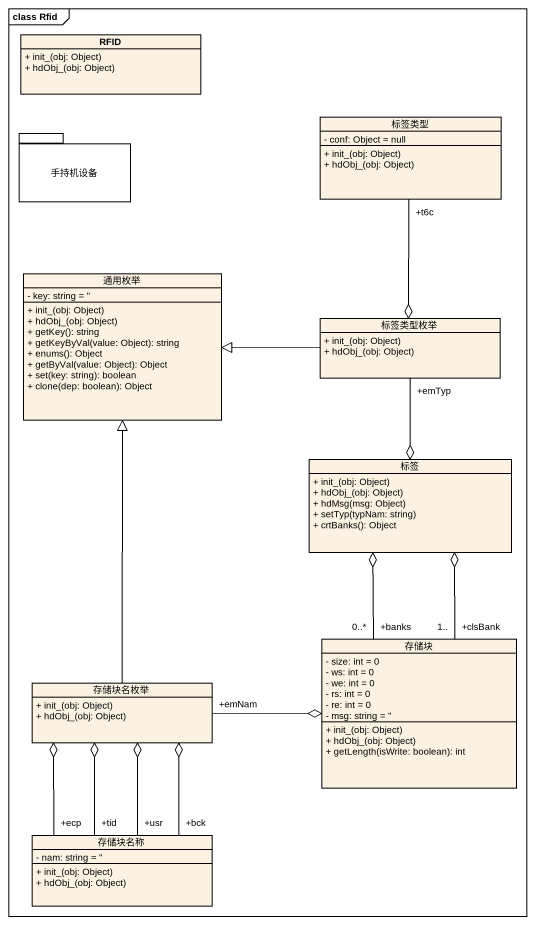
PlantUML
@startuml
mainframe class Rfid
hide circle
hide empty members
skinparam classAttributeIconSize 0
class RFID {
  + init_(obj: Object)
  + hdObj_(obj: Object)
}
package 手持机设备 {
}
class 标签类型 {
  - conf: Object = null
  + init_(obj: Object)
  + hdObj_(obj: Object)
}
class 通用枚举 {
  - key: string = ''
  + init_(obj: Object)
  + hdObj_(obj: Object)
  + getKey(): string
  + getKeyByVal(value: Object): string
  + enums(): Object
  + getByVal(value: Object): Object
  + set(key: string): boolean
  + clone(dep: boolean): Object
}
class 标签类型枚举 {
  + init_(obj: Object)
  + hdObj_(obj: Object)
}
class 标签 {
  + init_(obj: Object)
  + hdObj_(obj: Object)
  + hdMsg(msg: Object)
  + setTyp(typNam: string)
  + crtBanks(): Object
}
class 存储块 {
  - size: int = 0
  - ws: int = 0
  - we: int = 0
  - rs: int = 0
  - re: int = 0
  - msg: string = ''
  + init_(obj: Object)
  + hdObj_(obj: Object)
  + getLength(isWrite: boolean): int
}
class 存储块名枚举 {
  + init_(obj: Object)
  + hdObj_(obj: Object)
}
class 存储块名称 {
  - nam: string = ''
  + init_(obj: Object)
  + hdObj_(obj: Object)
}
标签类型 "+t6c" --o 标签类型枚举
标签类型枚举 -left-|> 通用枚举
标签类型枚举 "+emTyp" --o 标签
存储块 "+banks\n0..*" -up-o 标签
存储块 "+clsBank\n1.." -up-o 标签
存储块名枚举 -up-|> 通用枚举
存储块名枚举 "+emNam" -right-o 存储块
存储块名称 "+usr" -up-o 存储块名枚举
存储块名称 "+bck" -up-o 存储块名枚举
存储块名称 "+ecp" -up-o 存储块名枚举
存储块名称 "+tid" -up-o 存储块名枚举
@enduml
